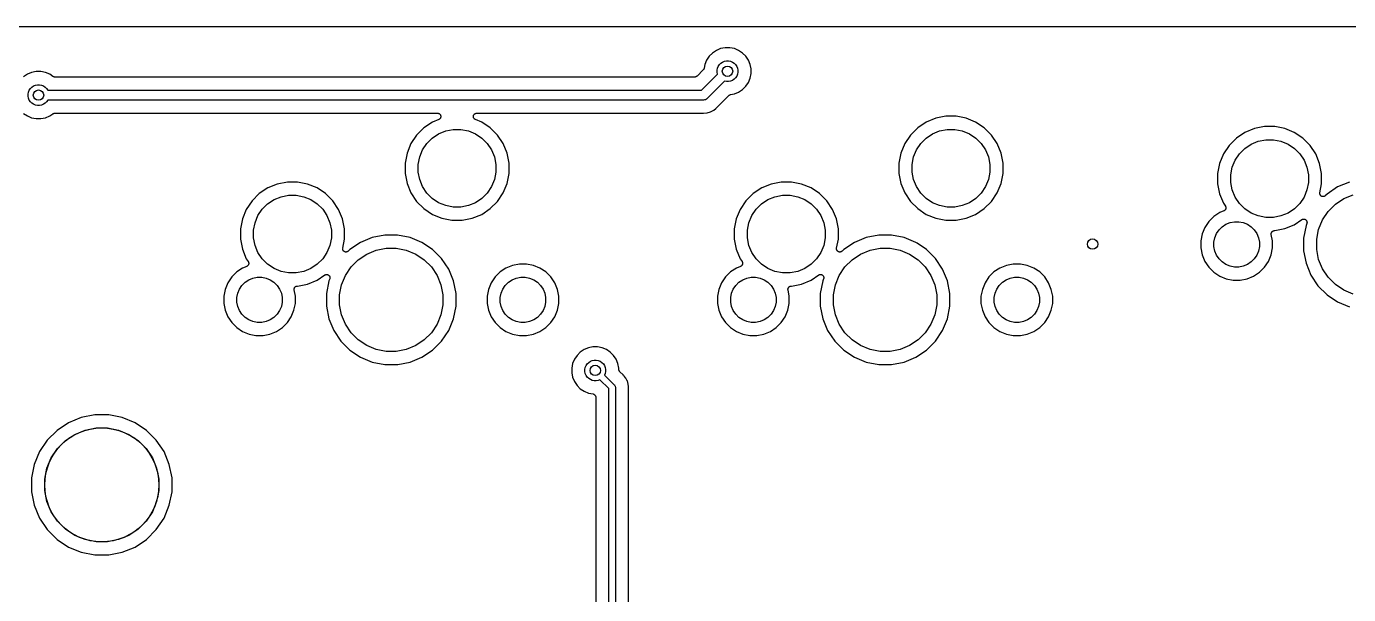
# Model space of a CAD drawing. Extents: x 59 to 2996, y -153 to 1402.
# Drawn here: x 497.7 to 548.7, y 687.1 to 709 of the extents above; entities that cross this region are included whole.
import ezdxf

# ---------------------------------------------------------------- set-up
doc = ezdxf.new("R2010")
doc.units = 0
doc.layers.get('0').update_dxf_attribs({"linetype": 'CONTINUOUS'})
doc.layers.add('BLACK', color=7, linetype='CONTINUOUS')

msp = doc.modelspace()

# ---------------------------------------------------------------- linework, layer by layer
at = {"color": 2, "linetype": 'Continuous'}
msp.add_circle((500.649, 691.289), 2.2, dxfattribs=at)
at = {"layer": 'BLACK', "linetype": 'Continuous'}
for points in [[(493.038, 708.99), (564.871, 708.99)], [(497.629, 705.631), (497.777, 705.532), (497.943, 705.463), (498.118, 705.429), (498.297, 705.429), (498.472, 705.463), (498.638, 705.532), (498.764, 705.617), (498.765, 705.617), (498.765, 705.617), (498.765, 705.617), (498.766, 705.618), (498.776, 705.623), (498.787, 705.628), (498.787, 705.629), (498.788, 705.629), (498.799, 705.632), (498.81, 705.636), (498.811, 705.636), (498.812, 705.636), (498.823, 705.637), (498.835, 705.638), (513.596, 705.638), (513.598, 705.638), (513.598, 705.638), (513.598, 705.638), (513.598, 705.638), (513.61, 705.637), (513.623, 705.635), (513.623, 705.635), (513.623, 705.635), (513.634, 705.632), (513.646, 705.628), (513.646, 705.628), (513.646, 705.628), (513.657, 705.622), (513.668, 705.616), (513.668, 705.616), (513.668, 705.616), (513.677, 705.608), (513.687, 705.6), (513.687, 705.6), (513.687, 705.6), (513.695, 705.59), (513.702, 705.581), (513.703, 705.581), (513.703, 705.581), (513.708, 705.57), (513.714, 705.559), (513.714, 705.559), (513.714, 705.559), (513.717, 705.548), (513.721, 705.535), (513.721, 705.535), (513.721, 705.535), (513.722, 705.523), (513.723, 705.51), (513.723, 705.51), (513.723, 705.51), (513.722, 705.498), (513.721, 705.486), (513.721, 705.486), (513.721, 705.485), (513.717, 705.474), (513.713, 705.462), (513.713, 705.462), (513.713, 705.462), (513.708, 705.451), (513.702, 705.44), (513.702, 705.44), (513.702, 705.44), (513.694, 705.431), (513.686, 705.421), (513.686, 705.421), (513.686, 705.421), (513.676, 705.413), (513.667, 705.405), (513.667, 705.405), (513.667, 705.405), (513.656, 705.4), (513.645, 705.394), (513.401, 705.293), (513.073, 705.073), (512.793, 704.793), (512.573, 704.465), (512.422, 704.099), (512.345, 703.711), (512.345, 703.316), (512.422, 702.928), (512.573, 702.562), (512.793, 702.233), (513.073, 701.954), (513.401, 701.734), (513.767, 701.583), (514.155, 701.505), (514.55, 701.505), (514.938, 701.583), (515.304, 701.734), (515.633, 701.954), (515.912, 702.233), (516.132, 702.562), (516.283, 702.928), (516.361, 703.316), (516.361, 703.711), (516.283, 704.099), (516.132, 704.465), (515.912, 704.793), (515.633, 705.073), (515.304, 705.293), (515.06, 705.394), (515.059, 705.394), (515.059, 705.394), (515.059, 705.394), (515.059, 705.394), (515.048, 705.4), (515.037, 705.406), (515.037, 705.406), (515.037, 705.406), (515.027, 705.414), (515.018, 705.422), (515.018, 705.422), (515.018, 705.422), (515.01, 705.432), (515.003, 705.441), (515.003, 705.442), (515.003, 705.442), (514.997, 705.453), (514.991, 705.463), (514.991, 705.464), (514.991, 705.464), (514.988, 705.476), (514.984, 705.487), (514.984, 705.487), (514.984, 705.487), (514.983, 705.5), (514.982, 705.512), (514.982, 705.512), (514.982, 705.512), (514.983, 705.524), (514.985, 705.537), (514.985, 705.537), (514.985, 705.537), (514.988, 705.549), (514.992, 705.56), (514.992, 705.56), (514.992, 705.56), (514.998, 705.571), (515.004, 705.582), (515.004, 705.582), (515.004, 705.582), (515.012, 705.592), (515.019, 705.601), (515.02, 705.601), (515.02, 705.601), (515.029, 705.609), (515.039, 705.617), (515.039, 705.617), (515.039, 705.617), (515.05, 705.623), (515.061, 705.628), (515.061, 705.628), (515.061, 705.629), (515.073, 705.632), (515.084, 705.636), (515.084, 705.636), (515.085, 705.636), (515.097, 705.637), (515.109, 705.638), (523.821, 705.638), (523.823, 705.638), (523.828, 705.637), (523.834, 705.637), (523.862, 705.635), (523.999, 705.648), (524.13, 705.688), (524.252, 705.753), (524.336, 705.822), (524.336, 705.822), (524.358, 705.84), (524.376, 705.862), (524.377, 705.863), (524.381, 705.867), (524.384, 705.871), (524.467, 705.953), (524.467, 705.953), (524.833, 706.32), (524.833, 706.32), (524.833, 706.32), (524.833, 706.32), (524.834, 706.321), (524.844, 706.329), (524.853, 706.336), (524.853, 706.336), (524.854, 706.337), (524.864, 706.342), (524.874, 706.348), (524.875, 706.348), (524.876, 706.348), (524.887, 706.351), (524.898, 706.355), (525.048, 706.385), (525.213, 706.453), (525.362, 706.552), (525.488, 706.679), (525.588, 706.828), (525.656, 706.993), (525.691, 707.168), (525.691, 707.347), (525.656, 707.523), (525.588, 707.688), (525.488, 707.836), (525.362, 707.963), (525.213, 708.062), (525.048, 708.131), (524.872, 708.166), (524.693, 708.166), (524.518, 708.131), (524.353, 708.062), (524.204, 707.963), (524.078, 707.836), (523.978, 707.688), (523.91, 707.523), (523.88, 707.373), (523.88, 707.373), (523.88, 707.373), (523.88, 707.373), (523.88, 707.371), (523.876, 707.36), (523.873, 707.349), (523.872, 707.348), (523.872, 707.348), (523.866, 707.337), (523.861, 707.327), (523.861, 707.326), (523.86, 707.326), (523.853, 707.317), (523.845, 707.308), (523.61, 707.072), (523.609, 707.072), (523.609, 707.072), (523.609, 707.072), (523.608, 707.071), (523.599, 707.064), (523.59, 707.056), (523.59, 707.056), (523.589, 707.056), (523.579, 707.05), (523.568, 707.045), (523.568, 707.044), (523.567, 707.044), (523.556, 707.041), (523.545, 707.037), (523.544, 707.037), (523.543, 707.037), (523.532, 707.036), (523.52, 707.035), (498.835, 707.035), (498.835, 707.035), (498.835, 707.035), (498.835, 707.035), (498.833, 707.035), (498.822, 707.036), (498.81, 707.038), (498.809, 707.038), (498.809, 707.038), (498.797, 707.041), (498.786, 707.045), (498.786, 707.045), (498.785, 707.045), (498.775, 707.051), (498.764, 707.056), (498.638, 707.141), (498.472, 707.21), (498.297, 707.245), (498.118, 707.245), (497.943, 707.21), (497.777, 707.141), (497.629, 707.042)], [(548.773, 702.979), (548.317, 702.791), (547.908, 702.517), (547.846, 702.455), (547.845, 702.454), (547.845, 702.454), (547.845, 702.454), (547.845, 702.454), (547.835, 702.446), (547.826, 702.439), (547.826, 702.439), (547.825, 702.438), (547.815, 702.433), (547.804, 702.427), (547.804, 702.427), (547.803, 702.427), (547.792, 702.424), (547.78, 702.42), (547.78, 702.42), (547.78, 702.42), (547.767, 702.419), (547.755, 702.418), (547.755, 702.418), (547.755, 702.418), (547.743, 702.419), (547.731, 702.421), (547.73, 702.421), (547.73, 702.421), (547.719, 702.424), (547.707, 702.428), (547.707, 702.428), (547.707, 702.428), (547.696, 702.434), (547.685, 702.44), (547.685, 702.44), (547.685, 702.44), (547.675, 702.448), (547.666, 702.456), (547.666, 702.456), (547.666, 702.456), (547.658, 702.465), (547.65, 702.475), (547.65, 702.475), (547.65, 702.475), (547.645, 702.486), (547.639, 702.497), (547.639, 702.497), (547.639, 702.497), (547.635, 702.509), (547.632, 702.52), (547.632, 702.521), (547.632, 702.521), (547.63, 702.533), (547.629, 702.545), (547.629, 702.545), (547.629, 702.545), (547.63, 702.558), (547.632, 702.57), (547.7, 702.916), (547.7, 703.311), (547.623, 703.699), (547.472, 704.065), (547.252, 704.393), (546.973, 704.673), (546.644, 704.893), (546.278, 705.044), (545.89, 705.121), (545.495, 705.121), (545.107, 705.044), (544.741, 704.893), (544.413, 704.673), (544.133, 704.393), (543.913, 704.065), (543.762, 703.699), (543.685, 703.311), (543.685, 702.916), (543.762, 702.528), (543.913, 702.162), (543.986, 702.054), (543.986, 702.053), (543.986, 702.053), (543.986, 702.053), (543.987, 702.052), (543.992, 702.041), (543.998, 702.031), (543.998, 702.031), (543.998, 702.03), (544.001, 702.019), (544.005, 702.007), (544.005, 702.007), (544.005, 702.006), (544.006, 701.995), (544.007, 701.982), (544.007, 701.982), (544.007, 701.982), (544.006, 701.97), (544.005, 701.958), (544.004, 701.957), (544.004, 701.957), (544.001, 701.946), (543.997, 701.934), (543.997, 701.934), (543.997, 701.933), (543.991, 701.923), (543.986, 701.912), (543.985, 701.912), (543.985, 701.912), (543.977, 701.902), (543.97, 701.893), (543.969, 701.893), (543.969, 701.893), (543.96, 701.885), (543.951, 701.877), (543.95, 701.877), (543.95, 701.877), (543.939, 701.871), (543.929, 701.866), (543.768, 701.799), (543.541, 701.648), (543.348, 701.455), (543.197, 701.229), (543.093, 700.977), (543.04, 700.71), (543.04, 700.437), (543.093, 700.17), (543.197, 699.918), (543.348, 699.692), (543.541, 699.499), (543.768, 699.348), (544.019, 699.244), (544.286, 699.19), (544.559, 699.19), (544.826, 699.244), (545.078, 699.348), (545.304, 699.499), (545.497, 699.692), (545.648, 699.918), (545.752, 700.17), (545.806, 700.437), (545.806, 700.71), (545.757, 700.954), (545.757, 700.955), (545.757, 700.955), (545.757, 700.955), (545.757, 700.955), (545.756, 700.967), (545.755, 700.979), (545.755, 700.98), (545.755, 700.98), (545.756, 700.992), (545.757, 701.004), (545.757, 701.004), (545.757, 701.005), (545.761, 701.016), (545.765, 701.028), (545.765, 701.028), (545.765, 701.028), (545.771, 701.039), (545.776, 701.049), (545.777, 701.05), (545.777, 701.05), (545.785, 701.059), (545.792, 701.069), (545.792, 701.069), (545.793, 701.069), (545.802, 701.077), (545.811, 701.084), (545.812, 701.084), (545.812, 701.085), (545.823, 701.09), (545.833, 701.096), (545.834, 701.096), (545.834, 701.096), (545.845, 701.1), (545.857, 701.103), (545.857, 701.103), (545.858, 701.103), (545.87, 701.104), (545.882, 701.105), (545.89, 701.105), (546.278, 701.183), (546.644, 701.334), (546.94, 701.532), (546.941, 701.533), (546.941, 701.533), (546.941, 701.533), (546.941, 701.533), (546.952, 701.538), (546.963, 701.544), (546.963, 701.544), (546.963, 701.544), (546.975, 701.547), (546.987, 701.551), (546.987, 701.551), (546.987, 701.551), (546.999, 701.552), (547.011, 701.553), (547.011, 701.553), (547.012, 701.553), (547.024, 701.552), (547.036, 701.55), (547.036, 701.55), (547.036, 701.55), (547.048, 701.547), (547.06, 701.543), (547.06, 701.543), (547.06, 701.543), (547.07, 701.537), (547.081, 701.531), (547.082, 701.531), (547.082, 701.531), (547.091, 701.524), (547.1, 701.515), (547.101, 701.515), (547.101, 701.515), (547.108, 701.506), (547.116, 701.496), (547.116, 701.496), (547.116, 701.496), (547.122, 701.485), (547.128, 701.474), (547.128, 701.474), (547.128, 701.474), (547.131, 701.462), (547.135, 701.451), (547.135, 701.45), (547.135, 701.45), (547.136, 701.438), (547.137, 701.426), (547.137, 701.426), (547.137, 701.426), (547.136, 701.413), (547.135, 701.401), (547.135, 701.401), (547.135, 701.401), (547.131, 701.389), (547.128, 701.378), (547.097, 701.303), (547.001, 700.82), (547.001, 700.327), (547.097, 699.844), (547.285, 699.388), (547.559, 698.979), (547.908, 698.63), (548.317, 698.356), (548.773, 698.168)], [(548.921, 698.656), (548.558, 698.806), (548.231, 699.025), (547.954, 699.302), (547.736, 699.629), (547.585, 699.992), (547.509, 700.377), (547.509, 700.77), (547.585, 701.155), (547.736, 701.518), (547.954, 701.844), (548.231, 702.122), (548.558, 702.34), (548.921, 702.491)], [(520.966, 684.674), (520.966, 695.02), (520.966, 695.022), (520.967, 695.027), (520.967, 695.033), (520.969, 695.058), (520.967, 695.083), (520.967, 695.083), (520.957, 695.182), (520.921, 695.301), (520.917, 695.308), (520.917, 695.308), (520.862, 695.411), (520.799, 695.488), (520.799, 695.488), (520.783, 695.507), (520.763, 695.523), (520.762, 695.524), (520.758, 695.528), (520.754, 695.532), (520.628, 695.658), (520.628, 695.658), (520.628, 695.658), (520.628, 695.658), (520.627, 695.659), (520.62, 695.668), (520.612, 695.677), (520.612, 695.678), (520.611, 695.678), (520.606, 695.689), (520.6, 695.699), (520.6, 695.7), (520.6, 695.7), (520.597, 695.712), (520.593, 695.723), (520.593, 695.723), (520.593, 695.724), (520.592, 695.736), (520.591, 695.747), (520.591, 695.797), (520.556, 695.973), (520.488, 696.138), (520.388, 696.286), (520.262, 696.413), (520.113, 696.512), (519.948, 696.581), (519.772, 696.616), (519.593, 696.616), (519.418, 696.581), (519.253, 696.512), (519.104, 696.413), (518.978, 696.286), (518.878, 696.138), (518.81, 695.973), (518.775, 695.797), (518.775, 695.618), (518.81, 695.443), (518.878, 695.278), (518.978, 695.129), (519.104, 695.002), (519.253, 694.903), (519.418, 694.835), (519.598, 694.799), (519.598, 694.799), (519.598, 694.799), (519.598, 694.799), (519.599, 694.798), (519.611, 694.795), (519.622, 694.791), (519.623, 694.791), (519.623, 694.791), (519.633, 694.785), (519.644, 694.78), (519.644, 694.779), (519.645, 694.779), (519.654, 694.771), (519.663, 694.764), (519.663, 694.763), (519.664, 694.763), (519.671, 694.754), (519.679, 694.745), (519.679, 694.744), (519.679, 694.744), (519.685, 694.733), (519.69, 694.723), (519.69, 694.722), (519.691, 694.722), (519.694, 694.71), (519.697, 694.699), (519.698, 694.698), (519.698, 694.698), (519.699, 694.686), (519.7, 694.674), (519.7, 677.111)], [(520.208, 676.788), (520.208, 695.006), (519.864, 695.35), (519.8, 695.323), (519.722, 695.308), (519.644, 695.308), (519.566, 695.323), (519.493, 695.353), (519.428, 695.397), (519.372, 695.453), (519.328, 695.518), (519.298, 695.591), (519.283, 695.668), (519.283, 695.747), (519.298, 695.824), (519.328, 695.897), (519.372, 695.963), (519.428, 696.018), (519.493, 696.062), (519.566, 696.092), (519.644, 696.108), (519.722, 696.108), (519.8, 696.092), (519.872, 696.062), (519.938, 696.018), (519.994, 695.963), (520.037, 695.897), (520.068, 695.824), (520.083, 695.747), (520.083, 695.668), (520.068, 695.591), (520.041, 695.527), (520.417, 695.15), (520.422, 695.146), (520.426, 695.142), (520.426, 695.142), (520.437, 695.127), (520.449, 695.106), (520.451, 695.098), (520.456, 695.082), (520.458, 695.064), (520.458, 695.064), (520.459, 695.058), (520.458, 695.052), (520.458, 676.788)]]:
    msp.add_lwpolyline(points, dxfattribs=at)
for points in [[(524.972, 707.612), (525.038, 707.568), (525.094, 707.513), (525.137, 707.447), (525.168, 707.374), (525.183, 707.297), (525.183, 707.218), (525.168, 707.141), (525.137, 707.068), (525.094, 707.003), (525.038, 706.947), (524.972, 706.903), (524.9, 706.873), (524.822, 706.858), (524.744, 706.858), (524.667, 706.873), (524.003, 706.208), (523.997, 706.201), (523.97, 706.179), (523.968, 706.177), (523.935, 706.16), (523.899, 706.149), (523.862, 706.145), (523.852, 706.146), (498.561, 706.146), (498.518, 706.082), (498.462, 706.026), (498.397, 705.982), (498.324, 705.952), (498.247, 705.937), (498.168, 705.937), (498.091, 705.952), (498.018, 705.982), (497.952, 706.026), (497.897, 706.082), (497.853, 706.147), (497.823, 706.22), (497.807, 706.297), (497.807, 706.376), (497.823, 706.453), (497.853, 706.526), (497.897, 706.592), (497.952, 706.647), (498.018, 706.691), (498.091, 706.721), (498.168, 706.737), (498.247, 706.737), (498.324, 706.721), (498.397, 706.691), (498.462, 706.647), (498.518, 706.592), (498.561, 706.527), (523.783, 706.527), (524.398, 707.142), (524.383, 707.218), (524.383, 707.297), (524.398, 707.374), (524.428, 707.447), (524.472, 707.513), (524.528, 707.568), (524.593, 707.612), (524.666, 707.642), (524.744, 707.658), (524.822, 707.658), (524.9, 707.642)], [(532.817, 705.444), (532.451, 705.293), (532.123, 705.073), (531.843, 704.793), (531.623, 704.465), (531.472, 704.099), (531.395, 703.711), (531.395, 703.316), (531.472, 702.928), (531.623, 702.562), (531.843, 702.233), (532.123, 701.954), (532.451, 701.734), (532.817, 701.583), (533.205, 701.505), (533.6, 701.505), (533.988, 701.583), (534.354, 701.734), (534.683, 701.954), (534.962, 702.233), (535.182, 702.562), (535.333, 702.928), (535.411, 703.316), (535.411, 703.711), (535.333, 704.099), (535.182, 704.465), (534.962, 704.793), (534.683, 705.073), (534.354, 705.293), (533.988, 705.444), (533.6, 705.521), (533.205, 705.521)], [(515.063, 704.843), (515.309, 704.679), (515.518, 704.47), (515.682, 704.224), (515.795, 703.951), (515.853, 703.661), (515.853, 703.366), (515.795, 703.076), (515.682, 702.803), (515.518, 702.557), (515.309, 702.348), (515.063, 702.184), (514.79, 702.071), (514.5, 702.013), (514.205, 702.013), (513.915, 702.071), (513.642, 702.184), (513.396, 702.348), (513.188, 702.557), (513.023, 702.803), (512.91, 703.076), (512.853, 703.366), (512.853, 703.661), (512.91, 703.951), (513.023, 704.224), (513.188, 704.47), (513.396, 704.679), (513.642, 704.843), (513.915, 704.956), (514.205, 705.013), (514.5, 705.013), (514.79, 704.956)], [(534.113, 704.843), (534.359, 704.679), (534.568, 704.47), (534.732, 704.224), (534.845, 703.951), (534.903, 703.661), (534.903, 703.366), (534.845, 703.076), (534.732, 702.803), (534.568, 702.557), (534.359, 702.348), (534.113, 702.184), (533.84, 702.071), (533.55, 702.013), (533.255, 702.013), (532.965, 702.071), (532.692, 702.184), (532.446, 702.348), (532.238, 702.557), (532.073, 702.803), (531.96, 703.076), (531.903, 703.366), (531.903, 703.661), (531.96, 703.951), (532.073, 704.224), (532.238, 704.47), (532.446, 704.679), (532.692, 704.843), (532.965, 704.956), (533.255, 705.013), (533.55, 705.013), (533.84, 704.956)], [(546.403, 704.443), (546.649, 704.279), (546.858, 704.07), (547.022, 703.824), (547.135, 703.551), (547.192, 703.261), (547.192, 702.966), (547.135, 702.676), (547.022, 702.403), (546.858, 702.157), (546.649, 701.948), (546.403, 701.784), (546.13, 701.671), (545.84, 701.613), (545.545, 701.613), (545.255, 701.671), (544.982, 701.784), (544.736, 701.948), (544.528, 702.157), (544.363, 702.403), (544.25, 702.676), (544.193, 702.966), (544.193, 703.261), (544.25, 703.551), (544.363, 703.824), (544.528, 704.07), (544.736, 704.279), (544.982, 704.443), (545.255, 704.556), (545.545, 704.613), (545.84, 704.613), (546.13, 704.556)], [(514.03, 699.618), (513.756, 700.028), (513.408, 700.377), (512.998, 700.651), (512.542, 700.839), (512.059, 700.935), (511.566, 700.935), (511.083, 700.839), (510.628, 700.651), (510.218, 700.377), (510.156, 700.315), (510.155, 700.314), (510.155, 700.314), (510.155, 700.314), (510.155, 700.314), (510.145, 700.306), (510.136, 700.299), (510.136, 700.299), (510.136, 700.298), (510.125, 700.293), (510.114, 700.287), (510.114, 700.287), (510.114, 700.287), (510.102, 700.284), (510.09, 700.28), (510.09, 700.28), (510.09, 700.28), (510.078, 700.279), (510.065, 700.278), (510.065, 700.278), (510.065, 700.278), (510.053, 700.279), (510.041, 700.281), (510.041, 700.281), (510.04, 700.281), (510.029, 700.284), (510.017, 700.288), (510.017, 700.288), (510.017, 700.288), (510.006, 700.294), (509.995, 700.3), (509.995, 700.3), (509.995, 700.3), (509.986, 700.308), (509.976, 700.316), (509.976, 700.316), (509.976, 700.316), (509.968, 700.325), (509.961, 700.335), (509.96, 700.335), (509.96, 700.335), (509.955, 700.346), (509.949, 700.357), (509.949, 700.357), (509.949, 700.357), (509.945, 700.369), (509.942, 700.38), (509.942, 700.381), (509.942, 700.381), (509.941, 700.393), (509.939, 700.405), (509.939, 700.405), (509.939, 700.405), (509.941, 700.418), (509.942, 700.43), (510.011, 700.776), (510.011, 701.171), (509.933, 701.559), (509.782, 701.925), (509.562, 702.253), (509.283, 702.533), (508.954, 702.753), (508.588, 702.904), (508.2, 702.981), (507.805, 702.981), (507.417, 702.904), (507.051, 702.753), (506.723, 702.533), (506.443, 702.253), (506.223, 701.925), (506.072, 701.559), (505.995, 701.171), (505.995, 700.776), (506.072, 700.388), (506.223, 700.022), (506.296, 699.914), (506.296, 699.913), (506.296, 699.913), (506.296, 699.913), (506.297, 699.912), (506.302, 699.901), (506.308, 699.891), (506.308, 699.891), (506.308, 699.89), (506.311, 699.879), (506.315, 699.867), (506.315, 699.867), (506.315, 699.866), (506.316, 699.855), (506.317, 699.842), (506.317, 699.842), (506.317, 699.842), (506.316, 699.83), (506.315, 699.818), (506.314, 699.817), (506.314, 699.817), (506.311, 699.806), (506.307, 699.794), (506.307, 699.794), (506.307, 699.793), (506.301, 699.783), (506.296, 699.772), (506.295, 699.772), (506.295, 699.772), (506.287, 699.762), (506.28, 699.753), (506.279, 699.753), (506.279, 699.753), (506.27, 699.745), (506.261, 699.737), (506.26, 699.737), (506.26, 699.737), (506.249, 699.731), (506.239, 699.726), (506.078, 699.659), (505.851, 699.508), (505.658, 699.315), (505.507, 699.088), (505.403, 698.837), (505.35, 698.57), (505.35, 698.297), (505.403, 698.03), (505.507, 697.778), (505.658, 697.552), (505.851, 697.359), (506.078, 697.208), (506.329, 697.104), (506.596, 697.05), (506.869, 697.05), (507.136, 697.104), (507.388, 697.208), (507.614, 697.359), (507.807, 697.552), (507.958, 697.778), (508.062, 698.03), (508.116, 698.297), (508.116, 698.57), (508.067, 698.814), (508.067, 698.815), (508.067, 698.815), (508.067, 698.815), (508.067, 698.815), (508.066, 698.827), (508.065, 698.839), (508.065, 698.84), (508.065, 698.84), (508.066, 698.852), (508.067, 698.864), (508.067, 698.864), (508.067, 698.865), (508.071, 698.876), (508.075, 698.888), (508.075, 698.888), (508.075, 698.888), (508.081, 698.899), (508.086, 698.909), (508.087, 698.91), (508.087, 698.91), (508.095, 698.919), (508.102, 698.929), (508.102, 698.929), (508.103, 698.929), (508.112, 698.937), (508.121, 698.944), (508.122, 698.944), (508.122, 698.945), (508.133, 698.95), (508.143, 698.956), (508.144, 698.956), (508.144, 698.956), (508.156, 698.96), (508.167, 698.963), (508.167, 698.963), (508.168, 698.963), (508.18, 698.964), (508.192, 698.965), (508.2, 698.965), (508.588, 699.043), (508.954, 699.194), (509.25, 699.392), (509.251, 699.393), (509.251, 699.393), (509.251, 699.393), (509.251, 699.393), (509.262, 699.398), (509.273, 699.404), (509.273, 699.404), (509.273, 699.404), (509.285, 699.407), (509.297, 699.411), (509.297, 699.411), (509.297, 699.411), (509.309, 699.412), (509.321, 699.413), (509.322, 699.413), (509.322, 699.413), (509.334, 699.412), (509.346, 699.41), (509.346, 699.41), (509.346, 699.41), (509.358, 699.407), (509.37, 699.403), (509.37, 699.403), (509.37, 699.403), (509.381, 699.397), (509.392, 699.391), (509.392, 699.391), (509.392, 699.391), (509.401, 699.384), (509.411, 699.375), (509.411, 699.375), (509.411, 699.375), (509.418, 699.366), (509.426, 699.356), (509.426, 699.356), (509.426, 699.356), (509.432, 699.345), (509.438, 699.334), (509.438, 699.334), (509.438, 699.334), (509.441, 699.322), (509.445, 699.311), (509.445, 699.31), (509.445, 699.31), (509.446, 699.298), (509.447, 699.286), (509.447, 699.286), (509.447, 699.286), (509.446, 699.273), (509.445, 699.261), (509.445, 699.261), (509.445, 699.261), (509.441, 699.249), (509.438, 699.238), (509.407, 699.163), (509.311, 698.68), (509.311, 698.187), (509.407, 697.704), (509.595, 697.248), (509.869, 696.839), (510.218, 696.49), (510.628, 696.216), (511.083, 696.028), (511.566, 695.932), (512.059, 695.932), (512.072, 695.934), (512.072, 695.934), (512.542, 696.028), (512.998, 696.216), (513.408, 696.49), (513.756, 696.839), (514.03, 697.248), (514.218, 697.704), (514.315, 698.187), (514.315, 698.68), (514.218, 699.163)], [(533.08, 699.619), (532.806, 700.028), (532.458, 700.377), (532.099, 700.617), (532.048, 700.651), (531.592, 700.839), (531.109, 700.935), (530.616, 700.935), (530.133, 700.839), (529.678, 700.651), (529.268, 700.377), (529.206, 700.315), (529.205, 700.314), (529.205, 700.314), (529.205, 700.314), (529.205, 700.314), (529.195, 700.306), (529.186, 700.299), (529.186, 700.299), (529.186, 700.298), (529.175, 700.293), (529.164, 700.287), (529.164, 700.287), (529.164, 700.287), (529.152, 700.284), (529.14, 700.28), (529.14, 700.28), (529.14, 700.28), (529.128, 700.279), (529.115, 700.278), (529.115, 700.278), (529.115, 700.278), (529.103, 700.279), (529.091, 700.281), (529.091, 700.281), (529.09, 700.281), (529.079, 700.284), (529.067, 700.288), (529.067, 700.288), (529.067, 700.288), (529.056, 700.294), (529.045, 700.3), (529.045, 700.3), (529.045, 700.3), (529.035, 700.308), (529.026, 700.316), (529.026, 700.316), (529.026, 700.316), (529.018, 700.325), (529.011, 700.335), (529.01, 700.335), (529.01, 700.335), (529.005, 700.346), (528.999, 700.357), (528.999, 700.357), (528.999, 700.357), (528.995, 700.369), (528.992, 700.38), (528.992, 700.381), (528.992, 700.381), (528.991, 700.393), (528.989, 700.405), (528.989, 700.405), (528.989, 700.405), (528.991, 700.418), (528.992, 700.43), (529.061, 700.776), (529.061, 701.171), (528.983, 701.559), (528.832, 701.925), (528.612, 702.253), (528.333, 702.533), (528.004, 702.753), (527.638, 702.904), (527.25, 702.981), (526.855, 702.981), (526.467, 702.904), (526.101, 702.753), (525.773, 702.533), (525.493, 702.253), (525.273, 701.925), (525.122, 701.559), (525.045, 701.171), (525.045, 700.776), (525.122, 700.388), (525.273, 700.022), (525.346, 699.914), (525.346, 699.913), (525.346, 699.913), (525.346, 699.913), (525.347, 699.912), (525.352, 699.901), (525.358, 699.891), (525.358, 699.891), (525.358, 699.89), (525.361, 699.879), (525.365, 699.867), (525.365, 699.867), (525.365, 699.866), (525.366, 699.855), (525.367, 699.842), (525.367, 699.842), (525.367, 699.842), (525.366, 699.83), (525.365, 699.818), (525.364, 699.817), (525.364, 699.817), (525.361, 699.806), (525.357, 699.794), (525.357, 699.794), (525.357, 699.793), (525.351, 699.783), (525.346, 699.772), (525.345, 699.772), (525.345, 699.772), (525.337, 699.762), (525.33, 699.753), (525.329, 699.753), (525.329, 699.753), (525.32, 699.745), (525.311, 699.737), (525.31, 699.737), (525.31, 699.737), (525.299, 699.731), (525.289, 699.726), (525.128, 699.659), (524.901, 699.508), (524.708, 699.315), (524.557, 699.089), (524.453, 698.837), (524.4, 698.57), (524.4, 698.297), (524.453, 698.03), (524.557, 697.778), (524.708, 697.552), (524.901, 697.359), (525.128, 697.208), (525.379, 697.104), (525.646, 697.05), (525.919, 697.05), (526.186, 697.104), (526.438, 697.208), (526.664, 697.359), (526.857, 697.552), (527.008, 697.778), (527.112, 698.03), (527.166, 698.297), (527.166, 698.57), (527.117, 698.814), (527.117, 698.815), (527.117, 698.815), (527.117, 698.815), (527.117, 698.815), (527.116, 698.827), (527.115, 698.839), (527.115, 698.84), (527.115, 698.84), (527.116, 698.852), (527.117, 698.864), (527.117, 698.864), (527.117, 698.865), (527.121, 698.876), (527.125, 698.888), (527.125, 698.888), (527.125, 698.888), (527.131, 698.899), (527.136, 698.909), (527.137, 698.91), (527.137, 698.91), (527.145, 698.919), (527.152, 698.929), (527.152, 698.929), (527.153, 698.929), (527.162, 698.937), (527.171, 698.944), (527.172, 698.944), (527.172, 698.945), (527.183, 698.95), (527.193, 698.956), (527.194, 698.956), (527.194, 698.956), (527.205, 698.96), (527.217, 698.963), (527.217, 698.963), (527.218, 698.963), (527.23, 698.964), (527.242, 698.965), (527.25, 698.965), (527.638, 699.043), (528.004, 699.194), (528.3, 699.392), (528.301, 699.393), (528.301, 699.393), (528.301, 699.393), (528.301, 699.393), (528.312, 699.398), (528.323, 699.404), (528.323, 699.404), (528.323, 699.404), (528.335, 699.407), (528.347, 699.411), (528.347, 699.411), (528.347, 699.411), (528.359, 699.412), (528.371, 699.413), (528.372, 699.413), (528.372, 699.413), (528.384, 699.412), (528.396, 699.41), (528.396, 699.41), (528.396, 699.41), (528.408, 699.407), (528.42, 699.403), (528.42, 699.403), (528.42, 699.403), (528.431, 699.397), (528.442, 699.391), (528.442, 699.391), (528.442, 699.391), (528.451, 699.384), (528.461, 699.375), (528.461, 699.375), (528.461, 699.375), (528.468, 699.366), (528.476, 699.356), (528.476, 699.356), (528.476, 699.356), (528.482, 699.345), (528.488, 699.334), (528.488, 699.334), (528.488, 699.334), (528.491, 699.322), (528.495, 699.311), (528.495, 699.31), (528.495, 699.31), (528.496, 699.298), (528.497, 699.286), (528.497, 699.286), (528.497, 699.286), (528.496, 699.273), (528.495, 699.261), (528.495, 699.261), (528.495, 699.261), (528.491, 699.249), (528.488, 699.238), (528.457, 699.163), (528.361, 698.68), (528.361, 698.187), (528.457, 697.704), (528.645, 697.248), (528.919, 696.839), (529.268, 696.49), (529.678, 696.216), (530.133, 696.028), (530.616, 695.932), (531.109, 695.932), (531.592, 696.028), (532.048, 696.216), (532.458, 696.49), (532.806, 696.839), (533.08, 697.248), (533.268, 697.704), (533.365, 698.187), (533.365, 698.68), (533.268, 699.163)], [(508.713, 702.303), (508.959, 702.139), (509.168, 701.93), (509.332, 701.684), (509.445, 701.411), (509.503, 701.121), (509.503, 700.826), (509.445, 700.536), (509.332, 700.263), (509.168, 700.017), (508.959, 699.808), (508.713, 699.644), (508.44, 699.531), (508.15, 699.473), (507.855, 699.473), (507.565, 699.531), (507.292, 699.644), (507.046, 699.808), (506.838, 700.017), (506.673, 700.263), (506.56, 700.536), (506.503, 700.826), (506.503, 701.121), (506.56, 701.411), (506.673, 701.684), (506.838, 701.93), (507.046, 702.139), (507.292, 702.303), (507.565, 702.416), (507.855, 702.473), (508.15, 702.473), (508.44, 702.416)], [(527.763, 702.303), (528.009, 702.139), (528.218, 701.93), (528.382, 701.684), (528.495, 701.411), (528.553, 701.121), (528.553, 700.826), (528.495, 700.536), (528.382, 700.263), (528.218, 700.017), (528.009, 699.808), (527.763, 699.644), (527.49, 699.531), (527.2, 699.473), (526.905, 699.473), (526.615, 699.531), (526.342, 699.644), (526.096, 699.808), (525.888, 700.017), (525.723, 700.263), (525.61, 700.536), (525.553, 700.826), (525.553, 701.121), (525.61, 701.411), (525.723, 701.684), (525.888, 701.93), (526.096, 702.139), (526.342, 702.303), (526.615, 702.416), (526.905, 702.473), (527.2, 702.473), (527.49, 702.416)], [(544.837, 701.349), (544.98, 701.253), (545.102, 701.131), (545.198, 700.988), (545.264, 700.829), (545.298, 700.66), (545.298, 700.487), (545.264, 700.318), (545.198, 700.159), (545.102, 700.016), (544.98, 699.894), (544.837, 699.798), (544.678, 699.732), (544.509, 699.698), (544.336, 699.698), (544.167, 699.732), (544.008, 699.798), (543.865, 699.894), (543.743, 700.016), (543.647, 700.159), (543.581, 700.318), (543.548, 700.487), (543.548, 700.66), (543.581, 700.829), (543.647, 700.988), (543.743, 701.131), (543.865, 701.253), (544.008, 701.349), (544.167, 701.415), (544.336, 701.448), (544.509, 701.448), (544.678, 701.415)], [(512.757, 700.2), (513.084, 699.982), (513.361, 699.704), (513.58, 699.378), (513.73, 699.015), (513.807, 698.63), (513.807, 698.237), (513.73, 697.852), (513.58, 697.489), (513.361, 697.162), (513.084, 696.885), (512.757, 696.666), (512.394, 696.516), (512.009, 696.44), (511.616, 696.44), (511.231, 696.516), (510.868, 696.666), (510.542, 696.885), (510.264, 697.162), (510.046, 697.489), (509.895, 697.852), (509.819, 698.237), (509.819, 698.63), (509.895, 699.015), (510.046, 699.378), (510.264, 699.704), (510.542, 699.982), (510.868, 700.2), (511.231, 700.351), (511.616, 700.427), (512.009, 700.427), (512.394, 700.351)], [(531.807, 700.2), (532.134, 699.982), (532.411, 699.704), (532.63, 699.378), (532.78, 699.015), (532.857, 698.63), (532.857, 698.237), (532.78, 697.852), (532.63, 697.489), (532.411, 697.162), (532.134, 696.885), (531.807, 696.666), (531.444, 696.516), (531.059, 696.44), (530.666, 696.44), (530.281, 696.516), (529.918, 696.666), (529.592, 696.885), (529.314, 697.162), (529.096, 697.489), (528.945, 697.852), (528.869, 698.237), (528.869, 698.63), (528.945, 699.015), (529.096, 699.378), (529.314, 699.704), (529.592, 699.982), (529.918, 700.2), (530.281, 700.351), (530.666, 700.427), (531.059, 700.427), (531.444, 700.351)], [(516.489, 699.763), (516.238, 699.659), (516.011, 699.508), (515.818, 699.315), (515.667, 699.088), (515.563, 698.837), (515.51, 698.57), (515.51, 698.297), (515.563, 698.03), (515.667, 697.778), (515.818, 697.552), (516.011, 697.359), (516.238, 697.208), (516.489, 697.104), (516.756, 697.05), (517.029, 697.05), (517.296, 697.104), (517.548, 697.208), (517.774, 697.359), (517.967, 697.552), (518.118, 697.778), (518.222, 698.03), (518.276, 698.297), (518.276, 698.57), (518.222, 698.837), (518.118, 699.088), (517.967, 699.315), (517.774, 699.508), (517.548, 699.659), (517.296, 699.763), (517.029, 699.816), (516.756, 699.816)], [(535.539, 699.763), (535.288, 699.659), (535.061, 699.508), (534.868, 699.315), (534.717, 699.089), (534.613, 698.837), (534.56, 698.57), (534.56, 698.297), (534.613, 698.03), (534.717, 697.778), (534.868, 697.552), (535.061, 697.359), (535.288, 697.208), (535.539, 697.104), (535.806, 697.05), (536.079, 697.05), (536.346, 697.104), (536.598, 697.208), (536.824, 697.359), (537.017, 697.552), (537.168, 697.778), (537.272, 698.03), (537.326, 698.297), (537.326, 698.57), (537.272, 698.837), (537.168, 699.089), (537.017, 699.315), (536.824, 699.508), (536.598, 699.659), (536.346, 699.763), (536.079, 699.816), (535.806, 699.816)], [(507.147, 699.209), (507.29, 699.113), (507.412, 698.991), (507.508, 698.848), (507.574, 698.689), (507.608, 698.52), (507.608, 698.347), (507.574, 698.178), (507.508, 698.019), (507.412, 697.876), (507.29, 697.754), (507.147, 697.658), (506.988, 697.592), (506.819, 697.558), (506.646, 697.558), (506.477, 697.592), (506.318, 697.658), (506.175, 697.754), (506.053, 697.876), (505.957, 698.019), (505.891, 698.178), (505.858, 698.347), (505.858, 698.52), (505.891, 698.689), (505.957, 698.848), (506.053, 698.991), (506.175, 699.113), (506.318, 699.209), (506.477, 699.275), (506.646, 699.308), (506.819, 699.308), (506.988, 699.275)], [(517.307, 699.209), (517.45, 699.113), (517.572, 698.991), (517.668, 698.848), (517.734, 698.689), (517.768, 698.52), (517.768, 698.347), (517.734, 698.178), (517.668, 698.019), (517.572, 697.876), (517.45, 697.754), (517.307, 697.658), (517.148, 697.592), (516.979, 697.558), (516.806, 697.558), (516.637, 697.592), (516.478, 697.658), (516.335, 697.754), (516.213, 697.876), (516.117, 698.019), (516.051, 698.178), (516.018, 698.347), (516.018, 698.52), (516.051, 698.689), (516.117, 698.848), (516.213, 698.991), (516.335, 699.113), (516.478, 699.209), (516.637, 699.275), (516.806, 699.308), (516.979, 699.308), (517.148, 699.275)], [(526.197, 699.209), (526.34, 699.113), (526.462, 698.991), (526.558, 698.848), (526.624, 698.689), (526.658, 698.52), (526.658, 698.347), (526.624, 698.178), (526.558, 698.019), (526.462, 697.876), (526.34, 697.754), (526.197, 697.658), (526.038, 697.592), (525.869, 697.558), (525.696, 697.558), (525.527, 697.592), (525.368, 697.658), (525.225, 697.754), (525.103, 697.876), (525.007, 698.019), (524.941, 698.178), (524.908, 698.347), (524.908, 698.52), (524.941, 698.689), (525.007, 698.848), (525.103, 698.991), (525.225, 699.113), (525.368, 699.209), (525.527, 699.275), (525.696, 699.308), (525.869, 699.308), (526.038, 699.275)], [(536.357, 699.209), (536.5, 699.113), (536.622, 698.991), (536.718, 698.848), (536.784, 698.689), (536.818, 698.52), (536.818, 698.347), (536.784, 698.178), (536.718, 698.019), (536.622, 697.876), (536.5, 697.754), (536.357, 697.658), (536.198, 697.592), (536.029, 697.558), (535.856, 697.558), (535.687, 697.592), (535.528, 697.658), (535.385, 697.754), (535.263, 697.876), (535.167, 698.019), (535.101, 698.178), (535.068, 698.347), (535.068, 698.52), (535.101, 698.689), (535.167, 698.848), (535.263, 698.991), (535.385, 699.113), (535.528, 699.209), (535.687, 699.275), (535.856, 699.308), (536.029, 699.308), (536.198, 699.275)], [(499.859, 693.894), (499.366, 693.689), (498.923, 693.393), (498.545, 693.016), (498.249, 692.572), (498.045, 692.08), (497.941, 691.556), (497.941, 691.023), (498.045, 690.5), (498.249, 690.007), (498.545, 689.563), (498.923, 689.186), (499.366, 688.89), (499.859, 688.686), (500.382, 688.582), (500.916, 688.582), (501.439, 688.686), (501.932, 688.89), (502.375, 689.186), (502.752, 689.563), (503.049, 690.007), (503.253, 690.5), (503.357, 691.023), (503.357, 691.556), (503.253, 692.08), (503.049, 692.572), (502.752, 693.016), (502.375, 693.393), (501.932, 693.689), (501.439, 693.894), (500.916, 693.998), (500.382, 693.998)], [(501.691, 693.239), (502.051, 692.999), (502.358, 692.692), (502.599, 692.332), (502.764, 691.931), (502.849, 691.506), (502.849, 691.073), (502.764, 690.648), (502.599, 690.248), (502.358, 689.887), (502.051, 689.581), (501.691, 689.34), (501.291, 689.174), (500.866, 689.09), (500.432, 689.09), (500.007, 689.174), (499.607, 689.34), (499.246, 689.581), (498.94, 689.887), (498.699, 690.248), (498.533, 690.648), (498.449, 691.073), (498.449, 691.506), (498.533, 691.931), (498.699, 692.332), (498.94, 692.692), (499.246, 692.999), (499.607, 693.239), (500.007, 693.405), (500.432, 693.49), (500.866, 693.49), (501.291, 693.405)]]:
    msp.add_lwpolyline(points, close=True, dxfattribs=at)
at = {"layer": 'BLACK'}
for centre in [(524.783, 707.258), (498.207, 706.337), (538.866, 700.586), (519.683, 695.708)]:
    msp.add_circle(centre, 0.2, dxfattribs=at)

doc.saveas('drawing.dxf')
